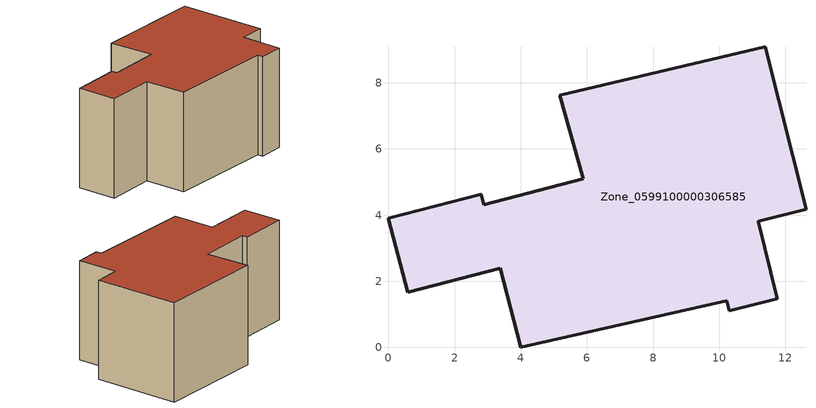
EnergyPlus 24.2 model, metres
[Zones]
Zone_0599100000306585
 floor ground (C_G): 11.17,3.81 11.75,1.48 10.3,1.11 10.22,1.42 4,0 3.38,2.39 0.58,1.67 0,3.9 2.8,4.63 2.88,4.32 5.88,5.1 5.18,7.63 11.39,9.1 12.62,4.18 z0
 wall outside (C_F): 2.8,4.63 0,3.9 0.58,1.67 3.38,2.39 4,0 10.22,1.42 10.3,1.11 11.75,1.48 11.17,3.81 12.62,4.18 11.39,9.1 5.18,7.63 5.88,5.1 2.88,4.32 2.8,4.63 z0:5.77
 roof outside (C_R): 11.39,9.1 5.18,7.63 5.88,5.1 2.88,4.32 2.8,4.63 0,3.9 0.58,1.67 3.38,2.39 4,0 10.22,1.42 10.3,1.11 11.75,1.48 11.17,3.81 12.62,4.18 z5.77
[BUILDING]
Pand.0599100000306585: North Axis=0; Terrain=City; Loads Convergence Tolerance Value=0.04; Temperature Convergence Tolerance Value=0.4; Solar Distribution=FullExterior; Maximum Number of Warmup Days=25; Minimum Number of Warmup Days=1
[Site:Location]
Rotterdam.The.Hague.AP_ZH_NLD Design_Conditions: Latitude=51.96; Longitude=4.45; Time Zone=1; Elevation=-4.5
[SITE:GROUNDTEMPERATURE:BUILDINGSURFACE]
18, 18, 18, 18, 18, 18, 18, 18, 18, 18, 18, 18
[MATERIAL] Thermal Absorptance=0.9; Solar Absorptance=0.7; Visible Absorptance=0.7
Name | Roughness | Thickness | Conductivity | Density | Specific Heat
G.TI.1965-1974 | MediumSmooth | 0.15 | 0.882353 | 540 | 1210
F.TI.1965-1974 | Rough | 0.3 | 0.697674 | 1920 | 840
R.TI.1965-1974 | MediumRough | 0.2 | 0.232558 | 1500 | 1000
[CONSTRUCTION]
C_G: G.TI.1965-1974
C_F: F.TI.1965-1974
C_R: R.TI.1965-1974
[ZONE]
Zone_0599100000306585: Type=1; Multiplier=1; Ceiling Height=Autocalculate; Volume=Autocalculate; Floor Area=autocalculate; Part of Total Floor Area=Yes
[ZONEINFILTRATION:DESIGNFLOWRATE]
Infil_Zone_0599100000306585: Zone or ZoneList or Space or SpaceList=Zone_0599100000306585; Schedule=AlwaysOn; Design Flow Rate Calculation Method=Flow/Area; Flow Rate per Floor Area=0.003; Constant Term Coefficient=1; Temperature Term Coefficient=0; Velocity Term Coefficient=0; Velocity Squared Term Coefficient=0
[HVACTEMPLATE:ZONE:IDEALLOADSAIRSYSTEM]
Zone_0599100000306585: Maximum Heating Supply Air Temperature=50; Minimum Cooling Supply Air Temperature=13; Maximum Heating Supply Air Humidity Ratio=0.0156; Minimum Cooling Supply Air Humidity Ratio=0.0077; Heating Limit=NoLimit; Cooling Limit=NoLimit; Dehumidification Control Type=ConstantSensibleHeatRatio; Cooling Sensible Heat Ratio=0.7; Dehumidification Setpoint=60; Humidification Control Type=None; Humidification Setpoint=30; Outdoor Air Method=None; Outdoor Air Flow Rate per Person=0.00944; Outdoor Air Flow Rate per Zone Floor Area=0; Outdoor Air Flow Rate per Zone=0; Demand Controlled Ventilation Type=None; Outdoor Air Economizer Type=NoEconomizer; Heat Recovery Type=None; Sensible Heat Recovery Effectiveness=0.7; Latent Heat Recovery Effectiveness=0.65
[ZONECONTROL:THERMOSTAT]
ThermostatControl_Zone_0599100000306585: Zone or ZoneList=Zone_0599100000306585; Control Type Schedule=DualSetpointControlType; Control 1=Thermostat_Zone_0599100000306585; Temperature Difference Between Cutout And Setpoint=0
[THERMOSTATSETPOINT:DUALSETPOINT]
Thermostat_Zone_0599100000306585: Heating Setpoint Temperature Schedule=HeatingSetpoint_Zone_0599100000306585; Cooling Setpoint Temperature Schedule=CoolingSetpoint_Zone_0599100000306585
[SCHEDULE:COMPACT]
HeatingSetpoint_Zone_0599100000306585: Through: 12/31, For: AllDays, Until: 24:00, 21
CoolingSetpoint_Zone_0599100000306585: Through: 12/31, For: AllDays, Until: 24:00, 24
DualSetpointControlType: Through: 12/31, For: AllDays, Until: 24:00, 4
AlwaysOn: Through: 12/31, For: AllDays, Until: 24:00, 1
